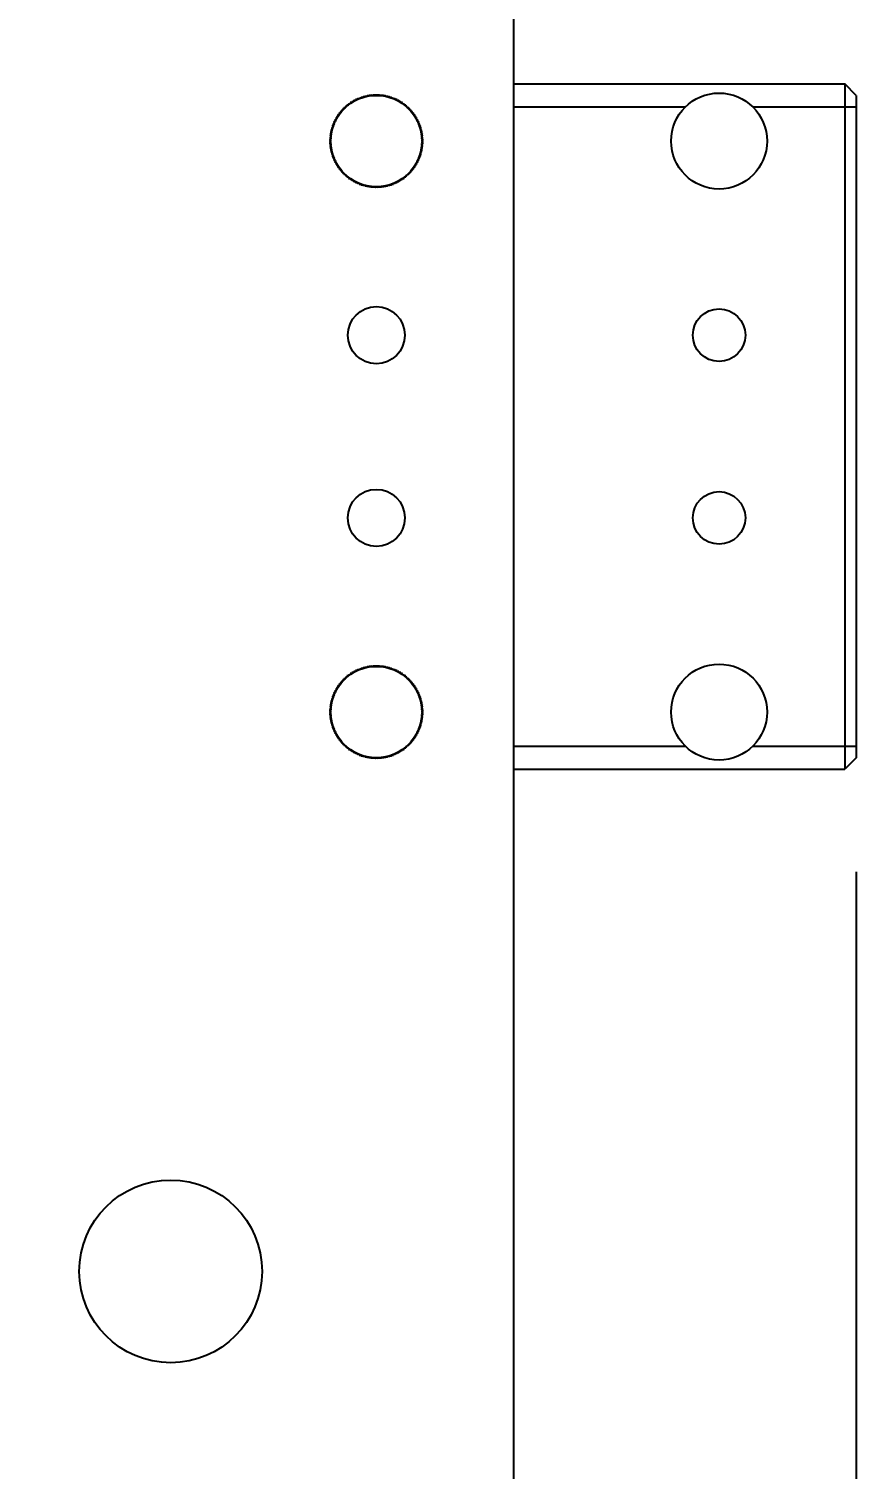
# Model space of a CAD drawing. Header units: millimetres. Extents: x 9226 to 36041, y 16031 to 21779.
# Drawn here: x 15026.1 to 15062.3, y 17252.8 to 17315.9 of the extents above; entities that cross this region are included whole.
import ezdxf

# ---------------------------------------------------------------- set-up
doc = ezdxf.new("R2010")
doc.units = ezdxf.units.MM
doc.layers.add('02___PRT_ALL_AXES', color=7, linetype='Continuous')
doc.styles.get("Standard").update_dxf_attribs({"font": 'arial.ttf'})
doc.dimstyles.new('ISO-15', dxfattribs={"dimtxt": 15, "dimasz": 4, "dimexe": 1.25, "dimexo": 5, "dimgap": 5, "dimtad": 1, "dimtoh": 1, "dimdec": 1, "dimdsep": 46, "dimtxsty": 'Standard', "dimcen": 2.5, "dimadec": 0, "dimazin": 0, "dimtfac": 1, "dimtdec": 1, "dimtmove": 0, "dimatfit": 3, "dimfxl": 1, "dimarcsym": 0})

# ---------------------------------------------------------------- blocks, each defined once
blk = doc.blocks.new('*D308')
at = {"color": 0, "lineweight": -2, "transparency": 16777216}
for p, q in [((15062.331, 17278.956), (15062.331, 17200.84)), ((14450.331, 17213.456), (14450.331, 17200.84)), ((14454.331, 17202.09), (15058.331, 17202.09))]:
    blk.add_line(p, q, dxfattribs=at)
at = {"color": 0, "transparency": 16777216}
for points in [[(14454.331, 17202.757), (14454.331, 17201.423), (14450.331, 17202.09)], [(15058.331, 17202.757), (15058.331, 17201.423), (15062.331, 17202.09)]]:
    blk.add_solid(points, dxfattribs=at)
at = {"layer": 'Defpoints', "color": 0, "transparency": 16777216}
for p in [(15062.331, 17283.956), (14450.331, 17218.456), (15062.331, 17202.09)]:
    blk.add_point(p, dxfattribs=at)
at = {"color": 0, "transparency": 16777216, "insert": (14756.331, 17216.8), "char_height": 15, "attachment_point": 5}
blk.add_mtext('612mm [2\'-0 1/8"]', dxfattribs=at)

msp = doc.modelspace()

# ---------------------------------------------------------------- linework, layer by layer
at = {"color": 7, "linetype": 'Continuous'}
for p, q in [((15047.331, 17553.456), (15047.331, 17218.456)), ((15047.331, 17313.456), (15061.831, 17313.456)), ((15062.331, 17312.956), (15061.831, 17313.456)), ((15061.831, 17313.456), (15061.831, 17283.456)), ((15039.882, 17312.406), (15039.927, 17312.38)), ((15039.908, 17312.361), (15039.882, 17312.406)), ((15039.946, 17312.468), (15039.99, 17312.44)), ((15039.97, 17312.422), (15039.946, 17312.468)), ((15040.014, 17312.526), (15040.056, 17312.497)), ((15040.035, 17312.48), (15040.014, 17312.526)), ((15040.083, 17312.582), (15040.124, 17312.551)), ((15040.103, 17312.535), (15040.083, 17312.582)), ((15040.155, 17312.635), (15040.195, 17312.602)), ((15040.173, 17312.587), (15040.155, 17312.635)), ((15040.23, 17312.685), (15040.268, 17312.65)), ((15040.245, 17312.636), (15040.23, 17312.685)), ((15040.306, 17312.731), (15040.343, 17312.695)), ((15040.32, 17312.681), (15040.306, 17312.731)), ((15040.385, 17312.774), (15040.42, 17312.736)), ((15040.396, 17312.724), (15040.385, 17312.774)), ((15040.465, 17312.814), (15040.498, 17312.774)), ((15040.474, 17312.763), (15040.465, 17312.814)), ((15040.547, 17312.85), (15040.578, 17312.809)), ((15040.554, 17312.799), (15040.547, 17312.85)), ((15040.63, 17312.882), (15040.66, 17312.84)), ((15040.635, 17312.831), (15040.63, 17312.882)), ((15040.715, 17312.911), (15040.743, 17312.868)), ((15040.717, 17312.859), (15040.715, 17312.911)), ((15040.801, 17312.936), (15040.827, 17312.891)), ((15040.801, 17312.884), (15040.801, 17312.936)), ((15040.885, 17312.906), (15040.888, 17312.957)), ((15040.888, 17312.957), (15040.911, 17312.912)), ((15040.971, 17312.923), (15040.975, 17312.975)), ((15040.975, 17312.975), (15040.997, 17312.928)), ((15041.057, 17312.937), (15041.064, 17312.989)), ((15041.064, 17312.989), (15041.083, 17312.941)), ((15041.144, 17312.947), (15041.153, 17312.998)), ((15041.153, 17312.998), (15041.17, 17312.95)), ((15041.231, 17312.954), (15041.242, 17313.004)), ((15041.242, 17313.004), (15041.257, 17312.955)), ((15041.318, 17312.956), (15041.331, 17313.006)), ((15041.331, 17313.006), (15041.345, 17312.956)), ((15041.405, 17312.955), (15041.421, 17313.004)), ((15041.421, 17313.004), (15041.432, 17312.954)), ((15041.492, 17312.95), (15041.51, 17312.998)), ((15041.51, 17312.998), (15041.519, 17312.947)), ((15041.579, 17312.941), (15041.599, 17312.989)), ((15041.599, 17312.989), (15041.606, 17312.937)), ((15041.665, 17312.928), (15041.687, 17312.975)), ((15041.687, 17312.975), (15041.692, 17312.923)), ((15041.751, 17312.912), (15041.775, 17312.957)), ((15041.775, 17312.957), (15041.777, 17312.906)), ((15041.836, 17312.891), (15041.862, 17312.936)), ((15041.862, 17312.936), (15041.862, 17312.884)), ((15041.92, 17312.868), (15041.948, 17312.911)), ((15041.948, 17312.911), (15041.945, 17312.859)), ((15042.003, 17312.84), (15042.032, 17312.882)), ((15042.032, 17312.882), (15042.028, 17312.831)), ((15042.084, 17312.809), (15042.116, 17312.85)), ((15042.116, 17312.85), (15042.109, 17312.799)), ((15042.164, 17312.774), (15042.198, 17312.814)), ((15042.198, 17312.814), (15042.189, 17312.763)), ((15042.243, 17312.736), (15042.278, 17312.774)), ((15042.278, 17312.774), (15042.267, 17312.724)), ((15042.32, 17312.695), (15042.356, 17312.731)), ((15042.356, 17312.731), (15042.343, 17312.681)), ((15042.395, 17312.65), (15042.433, 17312.685)), ((15042.433, 17312.685), (15042.417, 17312.636)), ((15042.467, 17312.602), (15042.507, 17312.635)), ((15042.507, 17312.635), (15042.489, 17312.587)), ((15042.538, 17312.551), (15042.579, 17312.582)), ((15042.579, 17312.582), (15042.559, 17312.535)), ((15042.607, 17312.497), (15042.649, 17312.526)), ((15042.649, 17312.526), (15042.627, 17312.48)), ((15042.673, 17312.44), (15042.716, 17312.468)), ((15042.716, 17312.468), (15042.692, 17312.422)), ((15042.736, 17312.38), (15042.781, 17312.406)), ((15042.781, 17312.406), (15042.755, 17312.361)), ((15057.801, 17312.456), (15062.331, 17312.456)), ((15062.331, 17312.956), (15062.331, 17283.956)), ((15039.473, 17311.822), (15039.524, 17311.813)), ((15039.513, 17311.789), (15039.473, 17311.822)), ((15039.513, 17311.903), (15039.563, 17311.891)), ((15039.551, 17311.868), (15039.513, 17311.903)), ((15039.556, 17311.981), (15039.606, 17311.968)), ((15039.593, 17311.944), (15039.556, 17311.981)), ((15039.602, 17312.058), (15039.652, 17312.042)), ((15039.637, 17312.019), (15039.602, 17312.058)), ((15039.652, 17312.132), (15039.701, 17312.114)), ((15039.685, 17312.092), (15039.652, 17312.132)), ((15039.705, 17312.204), (15039.753, 17312.184)), ((15039.736, 17312.163), (15039.705, 17312.204)), ((15039.761, 17312.274), (15039.808, 17312.252)), ((15039.791, 17312.231), (15039.761, 17312.274)), ((15039.82, 17312.341), (15039.866, 17312.317)), ((15039.848, 17312.297), (15039.82, 17312.341)), ((15042.797, 17312.317), (15042.843, 17312.341)), ((15042.843, 17312.341), (15042.815, 17312.297)), ((15042.855, 17312.252), (15042.902, 17312.274)), ((15042.902, 17312.274), (15042.872, 17312.231)), ((15042.91, 17312.184), (15042.958, 17312.204)), ((15042.958, 17312.204), (15042.926, 17312.163)), ((15042.962, 17312.114), (15043.011, 17312.132)), ((15043.011, 17312.132), (15042.977, 17312.092)), ((15043.011, 17312.042), (15043.06, 17312.058)), ((15043.06, 17312.058), (15043.025, 17312.019)), ((15043.057, 17311.968), (15043.107, 17311.981)), ((15043.107, 17311.981), (15043.07, 17311.944)), ((15043.099, 17311.891), (15043.15, 17311.903)), ((15043.15, 17311.903), (15043.111, 17311.868)), ((15043.138, 17311.813), (15043.189, 17311.822)), ((15043.189, 17311.822), (15043.149, 17311.789)), ((15039.289, 17311.135), (15039.34, 17311.144)), ((15039.338, 17311.117), (15039.289, 17311.135)), ((15039.299, 17311.224), (15039.35, 17311.23)), ((15039.347, 17311.204), (15039.299, 17311.224)), ((15039.312, 17311.312), (15039.364, 17311.317)), ((15039.359, 17311.29), (15039.312, 17311.312)), ((15039.33, 17311.4), (15039.382, 17311.402)), ((15039.376, 17311.376), (15039.33, 17311.4)), ((15039.351, 17311.487), (15039.403, 17311.487)), ((15039.396, 17311.461), (15039.351, 17311.487)), ((15039.376, 17311.573), (15039.428, 17311.57)), ((15039.42, 17311.545), (15039.376, 17311.573)), ((15039.405, 17311.657), (15039.456, 17311.653)), ((15039.447, 17311.628), (15039.405, 17311.657)), ((15039.437, 17311.741), (15039.489, 17311.734)), ((15039.478, 17311.709), (15039.437, 17311.741)), ((15043.174, 17311.734), (15043.225, 17311.741)), ((15043.225, 17311.741), (15043.184, 17311.709)), ((15043.206, 17311.653), (15043.258, 17311.657)), ((15043.258, 17311.657), (15043.215, 17311.628)), ((15043.235, 17311.57), (15043.286, 17311.573)), ((15043.286, 17311.573), (15043.243, 17311.545)), ((15043.26, 17311.487), (15043.311, 17311.487)), ((15043.311, 17311.487), (15043.267, 17311.461)), ((15043.281, 17311.402), (15043.333, 17311.4)), ((15043.333, 17311.4), (15043.287, 17311.376)), ((15043.298, 17311.317), (15043.35, 17311.312)), ((15043.35, 17311.312), (15043.303, 17311.29)), ((15043.312, 17311.23), (15043.364, 17311.224)), ((15043.364, 17311.224), (15043.316, 17311.204)), ((15043.322, 17311.144), (15043.373, 17311.135)), ((15043.373, 17311.135), (15043.325, 17311.117)), ((15039.281, 17310.956), (15039.331, 17310.969)), ((15039.331, 17310.943), (15039.281, 17310.956)), ((15039.283, 17311.046), (15039.334, 17311.057)), ((15039.333, 17311.03), (15039.283, 17311.046)), ((15039.283, 17310.867), (15039.333, 17310.882)), ((15039.334, 17310.855), (15039.283, 17310.867)), ((15039.289, 17310.777), (15039.338, 17310.795)), ((15039.34, 17310.768), (15039.289, 17310.777)), ((15039.299, 17310.689), (15039.347, 17310.708)), ((15039.35, 17310.682), (15039.299, 17310.689)), ((15039.312, 17310.6), (15039.359, 17310.622)), ((15039.364, 17310.596), (15039.312, 17310.6)), ((15039.33, 17310.512), (15039.376, 17310.536)), ((15039.382, 17310.51), (15039.33, 17310.512)), ((15043.333, 17310.512), (15043.281, 17310.51)), ((15043.287, 17310.536), (15043.333, 17310.512)), ((15043.35, 17310.6), (15043.298, 17310.596)), ((15043.303, 17310.622), (15043.35, 17310.6)), ((15043.364, 17310.689), (15043.312, 17310.682)), ((15043.316, 17310.708), (15043.364, 17310.689)), ((15043.373, 17310.777), (15043.322, 17310.768)), ((15043.325, 17310.795), (15043.373, 17310.777)), ((15043.329, 17311.057), (15043.379, 17311.046)), ((15043.379, 17310.867), (15043.329, 17310.855)), ((15043.379, 17311.046), (15043.33, 17311.03)), ((15043.33, 17310.882), (15043.379, 17310.867)), ((15043.331, 17310.969), (15043.381, 17310.956)), ((15043.381, 17310.956), (15043.331, 17310.943)), ((15039.351, 17310.426), (15039.396, 17310.451)), ((15039.403, 17310.426), (15039.351, 17310.426)), ((15039.376, 17310.34), (15039.42, 17310.367)), ((15039.428, 17310.342), (15039.376, 17310.34)), ((15039.405, 17310.255), (15039.447, 17310.285)), ((15039.456, 17310.259), (15039.405, 17310.255)), ((15039.437, 17310.172), (15039.478, 17310.203)), ((15039.489, 17310.178), (15039.437, 17310.172)), ((15039.473, 17310.09), (15039.513, 17310.123)), ((15039.524, 17310.099), (15039.473, 17310.09)), ((15039.513, 17310.009), (15039.551, 17310.045)), ((15039.563, 17310.021), (15039.513, 17310.009)), ((15039.556, 17309.931), (15039.593, 17309.968)), ((15039.606, 17309.944), (15039.556, 17309.931)), ((15039.602, 17309.855), (15039.637, 17309.893)), ((15039.652, 17309.87), (15039.602, 17309.855)), ((15043.06, 17309.855), (15043.011, 17309.87)), ((15043.025, 17309.893), (15043.06, 17309.855)), ((15043.107, 17309.931), (15043.057, 17309.944)), ((15043.07, 17309.968), (15043.107, 17309.931)), ((15043.15, 17310.009), (15043.099, 17310.021)), ((15043.111, 17310.045), (15043.15, 17310.009)), ((15043.189, 17310.09), (15043.138, 17310.099)), ((15043.149, 17310.123), (15043.189, 17310.09)), ((15043.225, 17310.172), (15043.174, 17310.178)), ((15043.184, 17310.203), (15043.225, 17310.172)), ((15043.258, 17310.255), (15043.206, 17310.259)), ((15043.215, 17310.285), (15043.258, 17310.255)), ((15043.286, 17310.34), (15043.235, 17310.342)), ((15043.243, 17310.367), (15043.286, 17310.34)), ((15043.311, 17310.426), (15043.26, 17310.426)), ((15043.267, 17310.451), (15043.311, 17310.426)), ((15039.652, 17309.78), (15039.685, 17309.82)), ((15039.701, 17309.798), (15039.652, 17309.78)), ((15039.705, 17309.708), (15039.736, 17309.749)), ((15039.753, 17309.728), (15039.705, 17309.708)), ((15039.761, 17309.638), (15039.791, 17309.681)), ((15039.808, 17309.66), (15039.761, 17309.638)), ((15039.82, 17309.571), (15039.848, 17309.615)), ((15039.866, 17309.595), (15039.82, 17309.571)), ((15039.882, 17309.507), (15039.908, 17309.551)), ((15039.927, 17309.532), (15039.882, 17309.507)), ((15039.946, 17309.445), (15039.97, 17309.491)), ((15039.99, 17309.473), (15039.946, 17309.445)), ((15040.014, 17309.386), (15040.035, 17309.433)), ((15040.056, 17309.415), (15040.014, 17309.386)), ((15040.083, 17309.33), (15040.103, 17309.378)), ((15040.124, 17309.361), (15040.083, 17309.33)), ((15040.155, 17309.277), (15040.173, 17309.326)), ((15040.195, 17309.31), (15040.155, 17309.277)), ((15040.23, 17309.227), (15040.245, 17309.277)), ((15040.268, 17309.262), (15040.23, 17309.227)), ((15040.306, 17309.181), (15040.32, 17309.231)), ((15042.343, 17309.231), (15042.356, 17309.181)), ((15042.433, 17309.227), (15042.395, 17309.262)), ((15042.417, 17309.277), (15042.433, 17309.227)), ((15042.507, 17309.277), (15042.467, 17309.31)), ((15042.489, 17309.326), (15042.507, 17309.277)), ((15042.579, 17309.33), (15042.538, 17309.361)), ((15042.559, 17309.378), (15042.579, 17309.33)), ((15042.649, 17309.386), (15042.607, 17309.415)), ((15042.627, 17309.433), (15042.649, 17309.386)), ((15042.716, 17309.445), (15042.673, 17309.473)), ((15042.692, 17309.491), (15042.716, 17309.445)), ((15042.781, 17309.507), (15042.736, 17309.532)), ((15042.755, 17309.551), (15042.781, 17309.507)), ((15042.843, 17309.571), (15042.797, 17309.595)), ((15042.815, 17309.615), (15042.843, 17309.571)), ((15042.902, 17309.638), (15042.855, 17309.66)), ((15042.872, 17309.681), (15042.902, 17309.638)), ((15042.958, 17309.708), (15042.91, 17309.728)), ((15042.926, 17309.749), (15042.958, 17309.708)), ((15043.011, 17309.78), (15042.962, 17309.798)), ((15042.977, 17309.82), (15043.011, 17309.78)), ((15040.343, 17309.217), (15040.306, 17309.181)), ((15040.385, 17309.138), (15040.396, 17309.188)), ((15040.42, 17309.176), (15040.385, 17309.138)), ((15040.465, 17309.098), (15040.474, 17309.149)), ((15040.498, 17309.138), (15040.465, 17309.098)), ((15040.547, 17309.062), (15040.554, 17309.113)), ((15040.578, 17309.103), (15040.547, 17309.062)), ((15040.63, 17309.03), (15040.635, 17309.081)), ((15040.66, 17309.072), (15040.63, 17309.03)), ((15040.715, 17309.001), (15040.717, 17309.053)), ((15040.743, 17309.045), (15040.715, 17309.001)), ((15040.801, 17308.976), (15040.801, 17309.028)), ((15040.827, 17309.021), (15040.801, 17308.976)), ((15040.888, 17308.955), (15040.885, 17309.006)), ((15040.911, 17309.001), (15040.888, 17308.955)), ((15040.975, 17308.937), (15040.971, 17308.989)), ((15040.997, 17308.984), (15040.975, 17308.937)), ((15041.064, 17308.924), (15041.057, 17308.975)), ((15041.083, 17308.971), (15041.064, 17308.924)), ((15041.153, 17308.914), (15041.144, 17308.965)), ((15041.17, 17308.963), (15041.153, 17308.914)), ((15041.242, 17308.908), (15041.231, 17308.959)), ((15041.257, 17308.957), (15041.242, 17308.908)), ((15041.331, 17308.906), (15041.318, 17308.956)), ((15041.345, 17308.956), (15041.331, 17308.906)), ((15041.421, 17308.908), (15041.405, 17308.957)), ((15041.432, 17308.959), (15041.421, 17308.908)), ((15041.51, 17308.914), (15041.492, 17308.963)), ((15041.519, 17308.965), (15041.51, 17308.914)), ((15041.599, 17308.924), (15041.579, 17308.971)), ((15041.606, 17308.975), (15041.599, 17308.924)), ((15041.687, 17308.937), (15041.665, 17308.984)), ((15041.692, 17308.989), (15041.687, 17308.937)), ((15041.775, 17308.955), (15041.751, 17309.001)), ((15041.777, 17309.006), (15041.775, 17308.955)), ((15041.862, 17308.976), (15041.836, 17309.021)), ((15041.862, 17309.028), (15041.862, 17308.976)), ((15041.948, 17309.001), (15041.92, 17309.045)), ((15041.945, 17309.053), (15041.948, 17309.001)), ((15042.032, 17309.03), (15042.003, 17309.072)), ((15042.028, 17309.081), (15042.032, 17309.03)), ((15042.116, 17309.062), (15042.084, 17309.103)), ((15042.109, 17309.113), (15042.116, 17309.062)), ((15042.198, 17309.098), (15042.164, 17309.138)), ((15042.189, 17309.149), (15042.198, 17309.098)), ((15042.278, 17309.138), (15042.243, 17309.176)), ((15042.267, 17309.188), (15042.278, 17309.138)), ((15042.356, 17309.181), (15042.32, 17309.217)), ((15040.465, 17287.814), (15040.498, 17287.774)), ((15040.474, 17287.763), (15040.465, 17287.814)), ((15040.547, 17287.85), (15040.578, 17287.809)), ((15040.554, 17287.799), (15040.547, 17287.85)), ((15040.63, 17287.882), (15040.66, 17287.84)), ((15040.635, 17287.831), (15040.63, 17287.882)), ((15040.715, 17287.911), (15040.743, 17287.868)), ((15040.717, 17287.859), (15040.715, 17287.911)), ((15040.801, 17287.936), (15040.827, 17287.891)), ((15040.801, 17287.884), (15040.801, 17287.936)), ((15040.885, 17287.906), (15040.888, 17287.957)), ((15040.888, 17287.957), (15040.911, 17287.912)), ((15040.971, 17287.923), (15040.975, 17287.975)), ((15040.975, 17287.975), (15040.997, 17287.928)), ((15041.057, 17287.937), (15041.064, 17287.989)), ((15041.064, 17287.989), (15041.083, 17287.941)), ((15041.144, 17287.947), (15041.153, 17287.998)), ((15041.153, 17287.998), (15041.17, 17287.95)), ((15041.231, 17287.954), (15041.242, 17288.004)), ((15041.242, 17288.004), (15041.257, 17287.955)), ((15041.318, 17287.956), (15041.331, 17288.006)), ((15041.331, 17288.006), (15041.345, 17287.956)), ((15041.405, 17287.955), (15041.421, 17288.004)), ((15041.421, 17288.004), (15041.432, 17287.954)), ((15041.492, 17287.95), (15041.51, 17287.998)), ((15041.51, 17287.998), (15041.519, 17287.947)), ((15041.579, 17287.941), (15041.599, 17287.989)), ((15041.599, 17287.989), (15041.606, 17287.937)), ((15041.665, 17287.928), (15041.687, 17287.975)), ((15041.687, 17287.975), (15041.692, 17287.923)), ((15041.751, 17287.912), (15041.775, 17287.957)), ((15041.775, 17287.957), (15041.777, 17287.906)), ((15041.836, 17287.891), (15041.862, 17287.936)), ((15041.862, 17287.936), (15041.862, 17287.884)), ((15041.92, 17287.868), (15041.948, 17287.911)), ((15041.948, 17287.911), (15041.945, 17287.859)), ((15042.003, 17287.84), (15042.032, 17287.882)), ((15042.032, 17287.882), (15042.028, 17287.831)), ((15042.084, 17287.809), (15042.116, 17287.85)), ((15042.116, 17287.85), (15042.109, 17287.799)), ((15042.164, 17287.774), (15042.198, 17287.814)), ((15042.198, 17287.814), (15042.189, 17287.763)), ((15039.705, 17287.204), (15039.753, 17287.184)), ((15039.736, 17287.163), (15039.705, 17287.204)), ((15039.761, 17287.274), (15039.808, 17287.252)), ((15039.791, 17287.231), (15039.761, 17287.274)), ((15039.82, 17287.341), (15039.866, 17287.317)), ((15039.848, 17287.297), (15039.82, 17287.341)), ((15039.882, 17287.406), (15039.927, 17287.38)), ((15039.908, 17287.361), (15039.882, 17287.406)), ((15039.946, 17287.468), (15039.99, 17287.44)), ((15039.97, 17287.422), (15039.946, 17287.468)), ((15040.014, 17287.526), (15040.056, 17287.497)), ((15040.035, 17287.48), (15040.014, 17287.526)), ((15040.083, 17287.582), (15040.124, 17287.551)), ((15040.103, 17287.535), (15040.083, 17287.582)), ((15040.155, 17287.635), (15040.195, 17287.602)), ((15040.173, 17287.587), (15040.155, 17287.635)), ((15040.23, 17287.685), (15040.268, 17287.65)), ((15040.245, 17287.636), (15040.23, 17287.685)), ((15040.306, 17287.731), (15040.343, 17287.695)), ((15040.32, 17287.681), (15040.306, 17287.731)), ((15040.385, 17287.774), (15040.42, 17287.736)), ((15040.396, 17287.724), (15040.385, 17287.774)), ((15042.243, 17287.736), (15042.278, 17287.774)), ((15042.278, 17287.774), (15042.267, 17287.724)), ((15042.32, 17287.695), (15042.356, 17287.731)), ((15042.356, 17287.731), (15042.343, 17287.681)), ((15042.395, 17287.65), (15042.433, 17287.685)), ((15042.433, 17287.685), (15042.417, 17287.636)), ((15042.467, 17287.602), (15042.507, 17287.635)), ((15042.507, 17287.635), (15042.489, 17287.587)), ((15042.538, 17287.551), (15042.579, 17287.582)), ((15042.579, 17287.582), (15042.559, 17287.535)), ((15042.607, 17287.497), (15042.649, 17287.526)), ((15042.649, 17287.526), (15042.627, 17287.48)), ((15042.673, 17287.44), (15042.716, 17287.468)), ((15042.716, 17287.468), (15042.692, 17287.422)), ((15042.736, 17287.38), (15042.781, 17287.406)), ((15042.781, 17287.406), (15042.755, 17287.361)), ((15042.797, 17287.317), (15042.843, 17287.341)), ((15042.843, 17287.341), (15042.815, 17287.297)), ((15042.855, 17287.252), (15042.902, 17287.274)), ((15042.902, 17287.274), (15042.872, 17287.231)), ((15042.91, 17287.184), (15042.958, 17287.204)), ((15042.958, 17287.204), (15042.926, 17287.163)), ((15039.376, 17286.573), (15039.428, 17286.57)), ((15039.42, 17286.545), (15039.376, 17286.573)), ((15039.405, 17286.657), (15039.456, 17286.653)), ((15039.447, 17286.628), (15039.405, 17286.657)), ((15039.437, 17286.741), (15039.489, 17286.734)), ((15039.478, 17286.709), (15039.437, 17286.741)), ((15039.473, 17286.822), (15039.524, 17286.813)), ((15039.513, 17286.789), (15039.473, 17286.822)), ((15039.513, 17286.903), (15039.563, 17286.891)), ((15039.551, 17286.868), (15039.513, 17286.903)), ((15039.556, 17286.981), (15039.606, 17286.968)), ((15039.593, 17286.944), (15039.556, 17286.981)), ((15039.602, 17287.058), (15039.652, 17287.042)), ((15039.637, 17287.019), (15039.602, 17287.058)), ((15039.652, 17287.132), (15039.701, 17287.114)), ((15039.685, 17287.092), (15039.652, 17287.132)), ((15042.962, 17287.114), (15043.011, 17287.132)), ((15043.011, 17287.132), (15042.977, 17287.092)), ((15043.011, 17287.042), (15043.06, 17287.058)), ((15043.06, 17287.058), (15043.025, 17287.019)), ((15043.057, 17286.968), (15043.107, 17286.981)), ((15043.107, 17286.981), (15043.07, 17286.944)), ((15043.099, 17286.891), (15043.15, 17286.903)), ((15043.15, 17286.903), (15043.111, 17286.868)), ((15043.138, 17286.813), (15043.189, 17286.822)), ((15043.189, 17286.822), (15043.149, 17286.789)), ((15043.174, 17286.734), (15043.225, 17286.741)), ((15043.225, 17286.741), (15043.184, 17286.709)), ((15043.206, 17286.653), (15043.258, 17286.657)), ((15043.258, 17286.657), (15043.215, 17286.628)), ((15043.235, 17286.57), (15043.286, 17286.573)), ((15043.286, 17286.573), (15043.243, 17286.545)), ((15039.281, 17285.956), (15039.331, 17285.969)), ((15039.331, 17285.943), (15039.281, 17285.956)), ((15039.283, 17286.046), (15039.334, 17286.057)), ((15039.333, 17286.03), (15039.283, 17286.046)), ((15039.289, 17286.135), (15039.34, 17286.144)), ((15039.338, 17286.117), (15039.289, 17286.135)), ((15039.299, 17286.224), (15039.35, 17286.23)), ((15039.347, 17286.204), (15039.299, 17286.224)), ((15039.312, 17286.312), (15039.364, 17286.317)), ((15039.359, 17286.29), (15039.312, 17286.312)), ((15039.33, 17286.4), (15039.382, 17286.402)), ((15039.376, 17286.376), (15039.33, 17286.4)), ((15039.351, 17286.487), (15039.403, 17286.487)), ((15039.396, 17286.461), (15039.351, 17286.487)), ((15043.26, 17286.487), (15043.311, 17286.487)), ((15043.311, 17286.487), (15043.267, 17286.461)), ((15043.281, 17286.402), (15043.333, 17286.4)), ((15043.333, 17286.4), (15043.287, 17286.376)), ((15043.298, 17286.317), (15043.35, 17286.312)), ((15043.35, 17286.312), (15043.303, 17286.29)), ((15043.312, 17286.23), (15043.364, 17286.224)), ((15043.364, 17286.224), (15043.316, 17286.204)), ((15043.322, 17286.144), (15043.373, 17286.135)), ((15043.373, 17286.135), (15043.325, 17286.117)), ((15043.329, 17286.057), (15043.379, 17286.046)), ((15043.379, 17286.046), (15043.33, 17286.03)), ((15043.331, 17285.969), (15043.381, 17285.956)), ((15043.381, 17285.956), (15043.331, 17285.943)), ((15039.283, 17285.867), (15039.333, 17285.882)), ((15039.334, 17285.855), (15039.283, 17285.867)), ((15039.289, 17285.777), (15039.338, 17285.795)), ((15039.34, 17285.768), (15039.289, 17285.777)), ((15039.299, 17285.689), (15039.347, 17285.708)), ((15039.35, 17285.682), (15039.299, 17285.689)), ((15039.312, 17285.6), (15039.359, 17285.622)), ((15039.364, 17285.596), (15039.312, 17285.6)), ((15039.33, 17285.512), (15039.376, 17285.536)), ((15039.382, 17285.51), (15039.33, 17285.512)), ((15039.351, 17285.426), (15039.396, 17285.451)), ((15039.403, 17285.426), (15039.351, 17285.426)), ((15039.376, 17285.34), (15039.42, 17285.367)), ((15039.428, 17285.342), (15039.376, 17285.34)), ((15039.405, 17285.255), (15039.447, 17285.285)), ((15043.215, 17285.285), (15043.258, 17285.255)), ((15043.286, 17285.34), (15043.235, 17285.342)), ((15043.243, 17285.367), (15043.286, 17285.34)), ((15043.311, 17285.426), (15043.26, 17285.426)), ((15043.267, 17285.451), (15043.311, 17285.426)), ((15043.333, 17285.512), (15043.281, 17285.51)), ((15043.287, 17285.536), (15043.333, 17285.512)), ((15043.35, 17285.6), (15043.298, 17285.596)), ((15043.303, 17285.622), (15043.35, 17285.6)), ((15043.364, 17285.689), (15043.312, 17285.682)), ((15043.316, 17285.708), (15043.364, 17285.689)), ((15043.373, 17285.777), (15043.322, 17285.768)), ((15043.325, 17285.795), (15043.373, 17285.777)), ((15043.379, 17285.867), (15043.329, 17285.855)), ((15043.33, 17285.882), (15043.379, 17285.867)), ((15039.456, 17285.259), (15039.405, 17285.255)), ((15039.437, 17285.172), (15039.478, 17285.203)), ((15039.489, 17285.178), (15039.437, 17285.172)), ((15039.473, 17285.09), (15039.513, 17285.123)), ((15039.524, 17285.099), (15039.473, 17285.09)), ((15039.513, 17285.009), (15039.551, 17285.045)), ((15039.563, 17285.021), (15039.513, 17285.009)), ((15039.556, 17284.931), (15039.593, 17284.968)), ((15039.606, 17284.944), (15039.556, 17284.931)), ((15039.602, 17284.855), (15039.637, 17284.893)), ((15039.652, 17284.87), (15039.602, 17284.855)), ((15039.652, 17284.78), (15039.685, 17284.82)), ((15039.701, 17284.798), (15039.652, 17284.78)), ((15039.705, 17284.708), (15039.736, 17284.749)), ((15039.753, 17284.728), (15039.705, 17284.708)), ((15039.761, 17284.638), (15039.791, 17284.681)), ((15039.808, 17284.66), (15039.761, 17284.638)), ((15042.902, 17284.638), (15042.855, 17284.66)), ((15042.872, 17284.681), (15042.902, 17284.638)), ((15042.958, 17284.708), (15042.91, 17284.728)), ((15042.926, 17284.749), (15042.958, 17284.708)), ((15043.011, 17284.78), (15042.962, 17284.798)), ((15042.977, 17284.82), (15043.011, 17284.78)), ((15043.06, 17284.855), (15043.011, 17284.87)), ((15043.025, 17284.893), (15043.06, 17284.855)), ((15043.107, 17284.931), (15043.057, 17284.944)), ((15043.07, 17284.968), (15043.107, 17284.931)), ((15043.15, 17285.009), (15043.099, 17285.021)), ((15043.111, 17285.045), (15043.15, 17285.009)), ((15043.189, 17285.09), (15043.138, 17285.099)), ((15043.149, 17285.123), (15043.189, 17285.09)), ((15043.225, 17285.172), (15043.174, 17285.178)), ((15043.184, 17285.203), (15043.225, 17285.172)), ((15043.258, 17285.255), (15043.206, 17285.259)), ((15039.82, 17284.571), (15039.848, 17284.615)), ((15039.866, 17284.595), (15039.82, 17284.571)), ((15039.882, 17284.507), (15039.908, 17284.551)), ((15039.927, 17284.532), (15039.882, 17284.507)), ((15039.946, 17284.445), (15039.97, 17284.491)), ((15039.99, 17284.473), (15039.946, 17284.445)), ((15040.014, 17284.386), (15040.035, 17284.433)), ((15040.056, 17284.415), (15040.014, 17284.386)), ((15040.083, 17284.33), (15040.103, 17284.378)), ((15040.124, 17284.361), (15040.083, 17284.33)), ((15040.155, 17284.277), (15040.173, 17284.326)), ((15040.195, 17284.31), (15040.155, 17284.277)), ((15040.23, 17284.227), (15040.245, 17284.277)), ((15040.268, 17284.262), (15040.23, 17284.227)), ((15040.306, 17284.181), (15040.32, 17284.231)), ((15040.343, 17284.217), (15040.306, 17284.181)), ((15040.385, 17284.138), (15040.396, 17284.188)), ((15040.42, 17284.176), (15040.385, 17284.138)), ((15040.465, 17284.098), (15040.474, 17284.149)), ((15040.498, 17284.138), (15040.465, 17284.098)), ((15040.547, 17284.062), (15040.554, 17284.113)), ((15040.578, 17284.103), (15040.547, 17284.062)), ((15040.63, 17284.03), (15040.635, 17284.081)), ((15040.66, 17284.072), (15040.63, 17284.03)), ((15040.715, 17284.001), (15040.717, 17284.053)), ((15040.743, 17284.045), (15040.715, 17284.001)), ((15040.801, 17283.976), (15040.801, 17284.028)), ((15040.827, 17284.021), (15040.801, 17283.976)), ((15040.888, 17283.955), (15040.885, 17284.006)), ((15040.911, 17284.001), (15040.888, 17283.955)), ((15041.775, 17283.955), (15041.751, 17284.001)), ((15041.777, 17284.006), (15041.775, 17283.955)), ((15041.862, 17283.976), (15041.836, 17284.021)), ((15041.862, 17284.028), (15041.862, 17283.976)), ((15041.948, 17284.001), (15041.92, 17284.045)), ((15041.945, 17284.053), (15041.948, 17284.001)), ((15042.032, 17284.03), (15042.003, 17284.072)), ((15042.028, 17284.081), (15042.032, 17284.03)), ((15042.116, 17284.062), (15042.084, 17284.103)), ((15042.109, 17284.113), (15042.116, 17284.062)), ((15042.198, 17284.098), (15042.164, 17284.138)), ((15042.189, 17284.149), (15042.198, 17284.098)), ((15042.278, 17284.138), (15042.243, 17284.176)), ((15042.267, 17284.188), (15042.278, 17284.138)), ((15042.356, 17284.181), (15042.32, 17284.217)), ((15042.343, 17284.231), (15042.356, 17284.181)), ((15042.433, 17284.227), (15042.395, 17284.262)), ((15042.417, 17284.277), (15042.433, 17284.227)), ((15042.507, 17284.277), (15042.467, 17284.31)), ((15042.489, 17284.326), (15042.507, 17284.277)), ((15042.579, 17284.33), (15042.538, 17284.361)), ((15042.559, 17284.378), (15042.579, 17284.33)), ((15042.649, 17284.386), (15042.607, 17284.415)), ((15042.627, 17284.433), (15042.649, 17284.386)), ((15042.716, 17284.445), (15042.673, 17284.473)), ((15042.692, 17284.491), (15042.716, 17284.445)), ((15042.781, 17284.507), (15042.736, 17284.532)), ((15042.755, 17284.551), (15042.781, 17284.507)), ((15042.843, 17284.571), (15042.797, 17284.595)), ((15042.815, 17284.615), (15042.843, 17284.571)), ((15057.801, 17284.456), (15062.331, 17284.456)), ((15040.975, 17283.937), (15040.971, 17283.989)), ((15040.997, 17283.984), (15040.975, 17283.937)), ((15041.064, 17283.924), (15041.057, 17283.975)), ((15041.083, 17283.971), (15041.064, 17283.924)), ((15041.153, 17283.914), (15041.144, 17283.965)), ((15041.17, 17283.963), (15041.153, 17283.914)), ((15041.242, 17283.908), (15041.231, 17283.959)), ((15041.257, 17283.957), (15041.242, 17283.908)), ((15041.331, 17283.906), (15041.318, 17283.956)), ((15041.345, 17283.956), (15041.331, 17283.906)), ((15041.421, 17283.908), (15041.405, 17283.957)), ((15041.432, 17283.959), (15041.421, 17283.908)), ((15041.51, 17283.914), (15041.492, 17283.963)), ((15041.519, 17283.965), (15041.51, 17283.914)), ((15041.599, 17283.924), (15041.579, 17283.971)), ((15041.606, 17283.975), (15041.599, 17283.924)), ((15041.687, 17283.937), (15041.665, 17283.984)), ((15041.692, 17283.989), (15041.687, 17283.937)), ((15047.331, 17283.456), (15061.831, 17283.456)), ((15062.331, 17283.956), (15061.831, 17283.456))]:
    msp.add_line(p, q, dxfattribs=at)
for centre, start, end in [((15041.331, 17310.956), 132.88416, 134.61584), ((15041.331, 17310.956), 130.38416, 132.11584), ((15041.331, 17310.956), 127.88416, 129.61584), ((15041.331, 17310.956), 125.38416, 127.11584), ((15041.331, 17310.956), 122.88416, 124.61584), ((15041.331, 17310.956), 120.38416, 122.11584), ((15041.331, 17310.956), 117.88416, 119.61584), ((15041.331, 17310.956), 115.38416, 117.11584), ((15041.331, 17310.956), 112.88416, 114.61584), ((15041.331, 17310.956), 110.38416, 112.11584), ((15041.331, 17310.956), 107.88416, 109.61584), ((15041.331, 17310.956), 105.38416, 107.11584), ((15041.331, 17310.956), 102.88416, 104.61584), ((15041.331, 17310.956), 100.38416, 102.11584), ((15041.331, 17310.956), 97.88416, 99.61584), ((15041.331, 17310.956), 95.38416, 97.11584), ((15041.331, 17310.956), 92.88416, 94.61584), ((15041.331, 17310.956), 90.38416, 92.11584), ((15041.331, 17310.956), 87.88416, 89.61584), ((15041.331, 17310.956), 85.38416, 87.11584), ((15041.331, 17310.956), 82.88416, 84.61584), ((15041.331, 17310.956), 80.38416, 82.11584), ((15041.331, 17310.956), 77.88416, 79.61584), ((15041.331, 17310.956), 75.38416, 77.11584), ((15041.331, 17310.956), 72.88416, 74.61584), ((15041.331, 17310.956), 70.38416, 72.11584), ((15041.331, 17310.956), 67.88416, 69.61584), ((15041.331, 17310.956), 65.38416, 67.11584), ((15041.331, 17310.956), 62.88416, 64.61584), ((15041.331, 17310.956), 60.38416, 62.11584), ((15041.331, 17310.956), 57.88416, 59.61584), ((15041.331, 17310.956), 55.38416, 57.11584), ((15041.331, 17310.956), 52.88416, 54.61584), ((15041.331, 17310.956), 50.38416, 52.11584), ((15041.331, 17310.956), 47.88416, 49.61584), ((15041.331, 17310.956), 45.38416, 47.11584), ((15041.331, 17310.956), 155.38416, 157.11584), ((15041.331, 17310.956), 152.88416, 154.61584), ((15041.331, 17310.956), 150.38416, 152.11584), ((15041.331, 17310.956), 147.88416, 149.61584), ((15041.331, 17310.956), 145.38416, 147.11584), ((15041.331, 17310.956), 142.88416, 144.61584), ((15041.331, 17310.956), 140.38416, 142.11584), ((15041.331, 17310.956), 137.88416, 139.61584), ((15041.331, 17310.956), 135.38416, 137.11584), ((15041.331, 17310.956), 42.88416, 44.61584), ((15041.331, 17310.956), 40.38416, 42.11584), ((15041.331, 17310.956), 37.88416, 39.61584), ((15041.331, 17310.956), 35.38416, 37.11584), ((15041.331, 17310.956), 32.88416, 34.61584), ((15041.331, 17310.956), 30.38416, 32.11584), ((15041.331, 17310.956), 27.88416, 29.61584), ((15041.331, 17310.956), 25.38416, 27.11584), ((15041.331, 17310.956), 22.88416, 24.61584), ((15041.331, 17310.956), 175.38416, 177.11584), ((15041.331, 17310.956), 172.88416, 174.61584), ((15041.331, 17310.956), 170.38416, 172.11584), ((15041.331, 17310.956), 167.88416, 169.61584), ((15041.331, 17310.956), 165.38416, 167.11584), ((15041.331, 17310.956), 162.88416, 164.61584), ((15041.331, 17310.956), 160.38416, 162.11584), ((15041.331, 17310.956), 157.88416, 159.61584), ((15041.331, 17310.956), 20.38416, 22.11584), ((15041.331, 17310.956), 17.88416, 19.61584), ((15041.331, 17310.956), 15.38416, 17.11584), ((15041.331, 17310.956), 12.88416, 14.61584), ((15041.331, 17310.956), 10.38416, 12.11584), ((15041.331, 17310.956), 7.88416, 9.61584), ((15041.331, 17310.956), 5.38416, 7.11584), ((15041.331, 17310.956), 2.88416, 4.61584), ((15041.331, 17310.956), 177.88416, 179.61584), ((15041.331, 17310.956), 180.38416, 182.11584), ((15041.331, 17310.956), 182.88416, 184.61584), ((15041.331, 17310.956), 185.38416, 187.11584), ((15041.331, 17310.956), 187.88416, 189.61584), ((15041.331, 17310.956), 190.38416, 192.11584), ((15041.331, 17310.956), 192.88416, 194.61584), ((15041.331, 17310.956), 345.38416, 347.11584), ((15041.331, 17310.956), 347.88416, 349.61584), ((15041.331, 17310.956), 350.38416, 352.11584), ((15041.331, 17310.956), 352.88416, 354.61584), ((15041.331, 17310.956), 355.38416, 357.11584), ((15041.331, 17310.956), 0.38416, 2.11584), ((15041.331, 17310.956), 357.88416, 359.61584), ((15041.331, 17310.956), 195.38416, 197.11584), ((15041.331, 17310.956), 197.88416, 199.61584), ((15041.331, 17310.956), 200.38416, 202.11584), ((15041.331, 17310.956), 202.88416, 204.61584), ((15041.331, 17310.956), 205.38416, 207.11584), ((15041.331, 17310.956), 207.88416, 209.61584), ((15041.331, 17310.956), 210.38416, 212.11584), ((15041.331, 17310.956), 212.88416, 214.61584), ((15041.331, 17310.956), 325.38416, 327.11584), ((15041.331, 17310.956), 327.88416, 329.61584), ((15041.331, 17310.956), 330.38416, 332.11584), ((15041.331, 17310.956), 332.88416, 334.61584), ((15041.331, 17310.956), 335.38416, 337.11584), ((15041.331, 17310.956), 337.88416, 339.61584), ((15041.331, 17310.956), 340.38416, 342.11584), ((15041.331, 17310.956), 342.88416, 344.61584), ((15041.331, 17310.956), 215.38416, 217.11584), ((15041.331, 17310.956), 217.88416, 219.61584), ((15041.331, 17310.956), 220.38416, 222.11584), ((15041.331, 17310.956), 222.88416, 224.61584), ((15041.331, 17310.956), 225.38416, 227.11584), ((15041.331, 17310.956), 227.88416, 229.61584), ((15041.331, 17310.956), 230.38416, 232.11584), ((15041.331, 17310.956), 232.88416, 234.61584), ((15041.331, 17310.956), 235.38416, 237.11584), ((15041.331, 17310.956), 237.88416, 239.61584), ((15041.331, 17310.956), 300.38416, 302.11584), ((15041.331, 17310.956), 302.88416, 304.61584), ((15041.331, 17310.956), 305.38416, 307.11584), ((15041.331, 17310.956), 307.88416, 309.61584), ((15041.331, 17310.956), 310.38416, 312.11584), ((15041.331, 17310.956), 312.88416, 314.61584), ((15041.331, 17310.956), 315.38416, 317.11584), ((15041.331, 17310.956), 317.88416, 319.61584), ((15041.331, 17310.956), 320.38416, 322.11584), ((15041.331, 17310.956), 322.88416, 324.61584), ((15041.331, 17310.956), 240.38416, 242.11584), ((15041.331, 17310.956), 242.88416, 244.61584), ((15041.331, 17310.956), 245.38416, 247.11584), ((15041.331, 17310.956), 247.88416, 249.61584), ((15041.331, 17310.956), 250.38416, 252.11584), ((15041.331, 17310.956), 252.88416, 254.61584), ((15041.331, 17310.956), 255.38416, 257.11584), ((15041.331, 17310.956), 257.88416, 259.61584), ((15041.331, 17310.956), 260.38416, 262.11584), ((15041.331, 17310.956), 262.88416, 264.61584), ((15041.331, 17310.956), 265.38416, 267.11584), ((15041.331, 17310.956), 267.88416, 269.61584), ((15041.331, 17310.956), 270.38416, 272.11584), ((15041.331, 17310.956), 272.88416, 274.61584), ((15041.331, 17310.956), 275.38416, 277.11584), ((15041.331, 17310.956), 277.88416, 279.61584), ((15041.331, 17310.956), 280.38416, 282.11584), ((15041.331, 17310.956), 282.88416, 284.61584), ((15041.331, 17310.956), 285.38416, 287.11584), ((15041.331, 17310.956), 287.88416, 289.61584), ((15041.331, 17310.956), 290.38416, 292.11584), ((15041.331, 17310.956), 292.88416, 294.61584), ((15041.331, 17310.956), 295.38416, 297.11584), ((15041.331, 17310.956), 297.88416, 299.61584), ((15041.331, 17285.956), 112.88416, 114.61584), ((15041.331, 17285.956), 110.38416, 112.11584), ((15041.331, 17285.956), 107.88416, 109.61584), ((15041.331, 17285.956), 105.38416, 107.11584), ((15041.331, 17285.956), 102.88416, 104.61584), ((15041.331, 17285.956), 100.38416, 102.11584), ((15041.331, 17285.956), 97.88416, 99.61584), ((15041.331, 17285.956), 95.38416, 97.11584), ((15041.331, 17285.956), 92.88416, 94.61584), ((15041.331, 17285.956), 90.38416, 92.11584), ((15041.331, 17285.956), 87.88416, 89.61584), ((15041.331, 17285.956), 85.38416, 87.11584), ((15041.331, 17285.956), 82.88416, 84.61584), ((15041.331, 17285.956), 80.38416, 82.11584), ((15041.331, 17285.956), 77.88416, 79.61584), ((15041.331, 17285.956), 75.38416, 77.11584), ((15041.331, 17285.956), 72.88416, 74.61584), ((15041.331, 17285.956), 70.38416, 72.11584), ((15041.331, 17285.956), 67.88416, 69.61584), ((15041.331, 17285.956), 65.38416, 67.11584), ((15041.331, 17285.956), 142.88416, 144.61584), ((15041.331, 17285.956), 140.38416, 142.11584), ((15041.331, 17285.956), 137.88416, 139.61584), ((15041.331, 17285.956), 135.38416, 137.11584), ((15041.331, 17285.956), 132.88416, 134.61584), ((15041.331, 17285.956), 130.38416, 132.11584), ((15041.331, 17285.956), 127.88416, 129.61584), ((15041.331, 17285.956), 125.38416, 127.11584), ((15041.331, 17285.956), 122.88416, 124.61584), ((15041.331, 17285.956), 120.38416, 122.11584), ((15041.331, 17285.956), 117.88416, 119.61584), ((15041.331, 17285.956), 115.38416, 117.11584), ((15041.331, 17285.956), 62.88416, 64.61584), ((15041.331, 17285.956), 60.38416, 62.11584), ((15041.331, 17285.956), 57.88416, 59.61584), ((15041.331, 17285.956), 55.38416, 57.11584), ((15041.331, 17285.956), 52.88416, 54.61584), ((15041.331, 17285.956), 50.38416, 52.11584), ((15041.331, 17285.956), 47.88416, 49.61584), ((15041.331, 17285.956), 45.38416, 47.11584), ((15041.331, 17285.956), 42.88416, 44.61584), ((15041.331, 17285.956), 40.38416, 42.11584), ((15041.331, 17285.956), 37.88416, 39.61584), ((15041.331, 17285.956), 35.38416, 37.11584), ((15041.331, 17285.956), 162.88416, 164.61584), ((15041.331, 17285.956), 160.38416, 162.11584), ((15041.331, 17285.956), 157.88416, 159.61584), ((15041.331, 17285.956), 155.38416, 157.11584), ((15041.331, 17285.956), 152.88416, 154.61584), ((15041.331, 17285.956), 150.38416, 152.11584), ((15041.331, 17285.956), 147.88416, 149.61584), ((15041.331, 17285.956), 145.38416, 147.11584), ((15041.331, 17285.956), 32.88416, 34.61584), ((15041.331, 17285.956), 30.38416, 32.11584), ((15041.331, 17285.956), 27.88416, 29.61584), ((15041.331, 17285.956), 25.38416, 27.11584), ((15041.331, 17285.956), 22.88416, 24.61584), ((15041.331, 17285.956), 20.38416, 22.11584), ((15041.331, 17285.956), 17.88416, 19.61584), ((15041.331, 17285.956), 15.38416, 17.11584), ((15041.331, 17285.956), 177.88416, 179.61584), ((15041.331, 17285.956), 180.38416, 182.11584), ((15041.331, 17285.956), 175.38416, 177.11584), ((15041.331, 17285.956), 172.88416, 174.61584), ((15041.331, 17285.956), 170.38416, 172.11584), ((15041.331, 17285.956), 167.88416, 169.61584), ((15041.331, 17285.956), 165.38416, 167.11584), ((15041.331, 17285.956), 12.88416, 14.61584), ((15041.331, 17285.956), 10.38416, 12.11584), ((15041.331, 17285.956), 7.88416, 9.61584), ((15041.331, 17285.956), 5.38416, 7.11584), ((15041.331, 17285.956), 2.88416, 4.61584), ((15041.331, 17285.956), 0.38416, 2.11584), ((15041.331, 17285.956), 357.88416, 359.61584), ((15041.331, 17285.956), 182.88416, 184.61584), ((15041.331, 17285.956), 185.38416, 187.11584), ((15041.331, 17285.956), 187.88416, 189.61584), ((15041.331, 17285.956), 190.38416, 192.11584), ((15041.331, 17285.956), 192.88416, 194.61584), ((15041.331, 17285.956), 195.38416, 197.11584), ((15041.331, 17285.956), 197.88416, 199.61584), ((15041.331, 17285.956), 340.38416, 342.11584), ((15041.331, 17285.956), 342.88416, 344.61584), ((15041.331, 17285.956), 345.38416, 347.11584), ((15041.331, 17285.956), 347.88416, 349.61584), ((15041.331, 17285.956), 350.38416, 352.11584), ((15041.331, 17285.956), 352.88416, 354.61584), ((15041.331, 17285.956), 355.38416, 357.11584), ((15041.331, 17285.956), 200.38416, 202.11584), ((15041.331, 17285.956), 202.88416, 204.61584), ((15041.331, 17285.956), 205.38416, 207.11584), ((15041.331, 17285.956), 207.88416, 209.61584), ((15041.331, 17285.956), 210.38416, 212.11584), ((15041.331, 17285.956), 212.88416, 214.61584), ((15041.331, 17285.956), 215.38416, 217.11584), ((15041.331, 17285.956), 217.88416, 219.61584), ((15041.331, 17285.956), 220.38416, 222.11584), ((15041.331, 17285.956), 317.88416, 319.61584), ((15041.331, 17285.956), 320.38416, 322.11584), ((15041.331, 17285.956), 322.88416, 324.61584), ((15041.331, 17285.956), 325.38416, 327.11584), ((15041.331, 17285.956), 327.88416, 329.61584), ((15041.331, 17285.956), 330.38416, 332.11584), ((15041.331, 17285.956), 332.88416, 334.61584), ((15041.331, 17285.956), 335.38416, 337.11584), ((15041.331, 17285.956), 337.88416, 339.61584), ((15041.331, 17285.956), 222.88416, 224.61584), ((15041.331, 17285.956), 225.38416, 227.11584), ((15041.331, 17285.956), 227.88416, 229.61584), ((15041.331, 17285.956), 230.38416, 232.11584), ((15041.331, 17285.956), 232.88416, 234.61584), ((15041.331, 17285.956), 235.38416, 237.11584), ((15041.331, 17285.956), 237.88416, 239.61584), ((15041.331, 17285.956), 240.38416, 242.11584), ((15041.331, 17285.956), 242.88416, 244.61584), ((15041.331, 17285.956), 245.38416, 247.11584), ((15041.331, 17285.956), 247.88416, 249.61584), ((15041.331, 17285.956), 250.38416, 252.11584), ((15041.331, 17285.956), 252.88416, 254.61584), ((15041.331, 17285.956), 255.38416, 257.11584), ((15041.331, 17285.956), 257.88416, 259.61584), ((15041.331, 17285.956), 280.38416, 282.11584), ((15041.331, 17285.956), 282.88416, 284.61584), ((15041.331, 17285.956), 285.38416, 287.11584), ((15041.331, 17285.956), 287.88416, 289.61584), ((15041.331, 17285.956), 290.38416, 292.11584), ((15041.331, 17285.956), 292.88416, 294.61584), ((15041.331, 17285.956), 295.38416, 297.11584), ((15041.331, 17285.956), 297.88416, 299.61584), ((15041.331, 17285.956), 300.38416, 302.11584), ((15041.331, 17285.956), 302.88416, 304.61584), ((15041.331, 17285.956), 305.38416, 307.11584), ((15041.331, 17285.956), 307.88416, 309.61584), ((15041.331, 17285.956), 310.38416, 312.11584), ((15041.331, 17285.956), 312.88416, 314.61584), ((15041.331, 17285.956), 315.38416, 317.11584), ((15041.331, 17285.956), 260.38416, 262.11584), ((15041.331, 17285.956), 262.88416, 264.61584), ((15041.331, 17285.956), 265.38416, 267.11584), ((15041.331, 17285.956), 267.88416, 269.61584), ((15041.331, 17285.956), 270.38416, 272.11584), ((15041.331, 17285.956), 272.88416, 274.61584), ((15041.331, 17285.956), 275.38416, 277.11584), ((15041.331, 17285.956), 277.88416, 279.61584)]:
    msp.add_arc(centre, 2, start, end, dxfattribs=at)
at = {"layer": '02___PRT_ALL_AXES', "color": 7, "linetype": 'Continuous'}
for p, q in [((15047.331, 17312.456), (15054.862, 17312.456)), ((15047.331, 17284.456), (15054.862, 17284.456))]:
    msp.add_line(p, q, dxfattribs=at)
for centre, radius in [((15056.331, 17310.956), 2.1), ((15041.331, 17310.956), 2), ((15041.331, 17302.456), 1.25), ((15056.331, 17302.456), 1.15), ((15041.331, 17294.456), 1.25), ((15056.331, 17294.456), 1.15), ((15041.331, 17285.956), 2), ((15056.331, 17285.956), 2.1), ((15032.331, 17261.469), 4)]:
    msp.add_circle(centre, radius, dxfattribs=at)

# ---------------------------------------------------------------- dimensions: what is measured, and where the dimension line sits
dim = msp.add_linear_dim(base=(15062.331, 17202.09), p1=(14450.331, 17218.456), p2=(15062.331, 17283.956), dimstyle='ISO-15', override={"dimpost": 'mm'})
dim.commit()
dim.dimension.update_dxf_attribs({"geometry": '*D308', "text_midpoint": (14756.331, 17216.8)})

doc.saveas('drawing.dxf')
